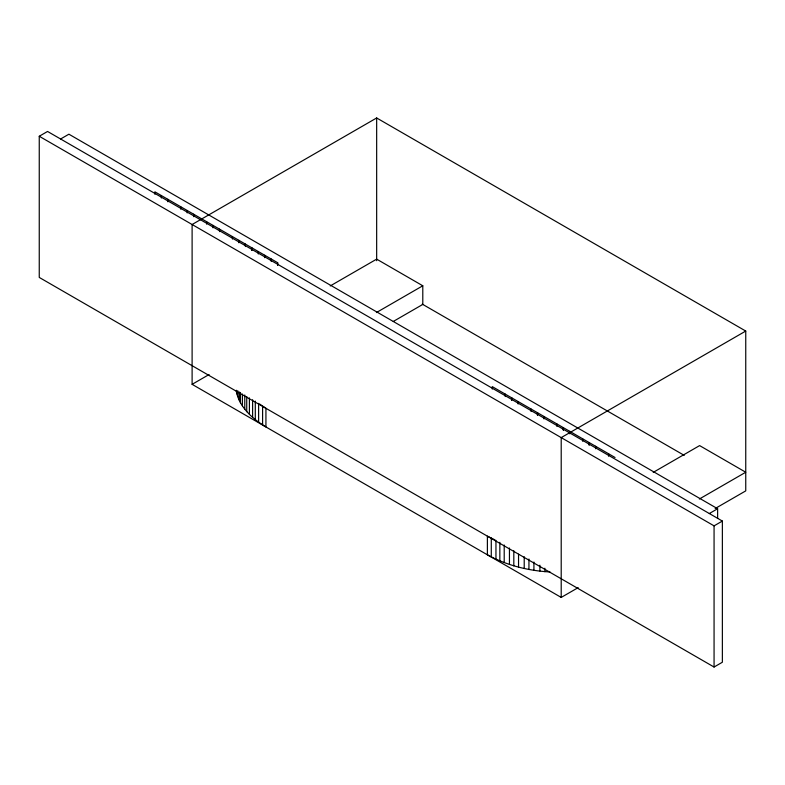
<?xml version="1.0" encoding="UTF-8"?>
<svg xmlns="http://www.w3.org/2000/svg" width="785" height="785" viewBox="0 0 785 785"><rect width="100%" height="100%" fill="white"/><g stroke="black" fill="none" stroke-linecap="round" stroke-linejoin="round"><path stroke-width="1.18" d="M39.25 136.256L47.551 131.458L722.367 521.063L722.367 662.236L714.065 667.034L39.25 277.429L39.25 136.256L714.065 525.862L722.367 521.063M60.602 138.994L68.903 134.196L717.627 508.739L717.627 518.473M715.164 508.533L745.75 490.88L745.75 331.054L376.663 117.966L192.109 224.51L192.109 384.336L561.206 597.424L578.172 587.631M330.259 285.926L376.663 259.138L422.791 285.779L422.791 304.423L393.265 321.467M192.109 384.336L209.085 374.533M376.398 312.567L422.791 285.779M745.75 331.054L561.206 437.608L561.206 597.424M653.218 472.384L699.612 445.595L745.75 472.236L699.347 499.024M709.326 513.537L717.627 508.739M495.011 539.923L487.387 536.165L487.387 554.809C506.531 565.328 528.226 570.773 549.981 571.951M422.261 304.119L684.235 455.369M615.028 457.488L492.244 386.603L492.303 389.085M259.609 404.039L265.929 408.308L265.929 426.952C252.505 418.807 239.032 407.022 236.236 390.812M714.065 525.862L714.065 667.034M608.571 453.759L608.571 456.213M595.589 446.272L595.648 448.755M589.192 442.573L589.192 445.026M589.133 442.544L589.133 444.987M582.666 438.815L582.735 441.298M569.753 431.348L569.812 433.84M563.355 427.658L563.355 430.101M563.296 427.619L563.296 430.072M556.83 423.89L556.899 426.373M544.868 568.222L544.868 571.715M543.917 416.433L543.976 418.915M539.894 565.2L539.894 571.029M533.918 562.04L533.918 570.204M530.994 408.975L531.062 411.458M528.943 559.018L528.943 569.508M524.213 556.722L524.213 568.379M518.542 554.2L518.542 567.025M518.08 401.518L518.139 404M513.812 550.746L513.812 565.897M511.683 397.828L511.683 400.272M511.624 397.789L511.624 400.232M509.445 548.028L509.445 564.346M505.157 394.06L505.226 396.543M504.206 545.016L504.206 562.492M499.839 542.307L499.839 560.951M495.953 540.384L495.953 559.028M491.282 538.078L491.282 556.732M376.663 117.966L376.663 260.708M277.684 265.173L277.684 262.73L154.9 191.834L154.9 194.287M277.625 262.69L277.625 265.134M271.159 258.962L271.227 261.444M264.702 255.233L264.702 257.676M262.602 406.061L262.602 424.705M258.618 403.362L258.618 422.006M258.245 251.504L258.304 253.987M255.292 401.115L255.292 419.759M252.613 399.761L252.613 417.237M249.404 397.897L249.404 414.215M246.735 396.543L246.735 411.693M245.322 244.047L245.391 246.529M244.773 394.983L244.773 408.965M242.428 394.031L242.428 405.688M240.465 392.471L240.465 402.96M239.268 391.931L239.268 400.085M238.866 240.318L238.866 242.761M237.835 390.812L237.835 396.641M236.638 390.263L236.638 393.766M232.409 236.589L232.468 239.072M219.486 229.132L219.555 231.614M213.029 225.403L213.029 227.846M206.573 221.674L206.632 224.157M193.65 214.217L193.718 216.699M187.193 210.488L187.193 212.931M180.736 206.759L180.795 209.242M167.813 199.292L167.882 201.784M161.357 195.563L161.357 198.016M537.519 415.186L537.519 412.743L537.46 415.157M251.848 250.258L251.848 247.815L251.789 250.219"/></g></svg>
